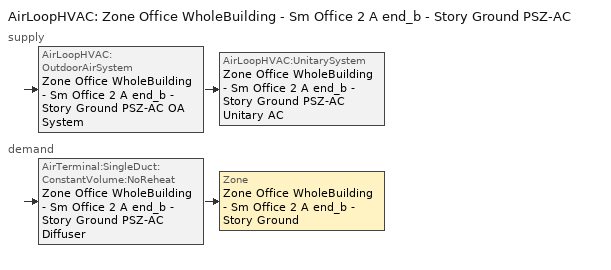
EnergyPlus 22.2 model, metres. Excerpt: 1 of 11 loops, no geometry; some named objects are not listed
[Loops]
AirLoopHVAC 'Zone Office WholeBuilding - Sm Office 2 A end_b - Story Ground PSZ-AC'
 supply: AirLoopHVAC:OutdoorAirSystem 'Zone Office WholeBuilding - Sm Office 2 A end_b - Story Ground PSZ-AC OA System' > AirLoopHVAC:UnitarySystem 'Zone Office WholeBuilding - Sm Office 2 A end_b - Story Ground PSZ-AC Unitary AC'
 demand: AirTerminal:SingleDuct:ConstantVolume:NoReheat 'Zone Office WholeBuilding - Sm Office 2 A end_b - Story Ground PSZ-AC Diffuser' > Zone 'Zone Office WholeBuilding - Sm Office 2 A end_b - Story Ground'
[ZoneControl:Thermostat]
Zone Office WholeBuilding - Sm Office 2 A end_b - Story Ground Thermostat: Zone or ZoneList=Zone Office WholeBuilding - Sm Office 2 A end_b - Story Ground; Control Type Schedule=Zone Office WholeBuilding - Sm Office 2 A end_b - Story Ground Thermostat Schedule; Control 1=Office WholeBuilding - Sm Office 2 - 90.1-2010 Thermostat 2; Temperature Difference Between Cutout And Setpoint {deltaC}=0
[ThermostatSetpoint:DualSetpoint]
Office WholeBuilding - Sm Office 2 - 90.1-2010 Thermostat 2: Heating Setpoint Temperature Schedule=OfficeSmall HTGSETP_SCH_NO_OPTIMUM; Cooling Setpoint Temperature Schedule=OfficeSmall CLGSETP_SCH_NO_OPTIMUM
[AirTerminal:SingleDuct:ConstantVolume:NoReheat]
Zone Office WholeBuilding - Sm Office 2 A end_b - Story Ground PSZ-AC Diffuser: Availability Schedule=Always On Discrete; Maximum Air Flow Rate {m3/s}=AutoSize
[Zone equipment]
Zone Office WholeBuilding - Sm Office 2 A end_b - Story Ground: Zone Office WholeBuilding - Sm Office 2 A end_b - Story Ground PSZ-AC Diffuser
[Sizing:Zone]
Zone Office WholeBuilding - Sm Office 2 A end_b - Story Ground: Zone Cooling Design Supply Air Temperature Input Method=SupplyAirTemperature; Zone Cooling Design Supply Air Temperature {C}=12.7778; Zone Cooling Design Supply Air Temperature Difference {deltaC}=11.11; Zone Heating Design Supply Air Temperature Input Method=SupplyAirTemperature; Zone Heating Design Supply Air Temperature {C}=50; Zone Heating Design Supply Air Temperature Difference {deltaC}=11.11; Zone Cooling Design Supply Air Humidity Ratio {kgWater/kgDryAir}=0.0085; Zone Heating Design Supply Air Humidity Ratio {kgWater/kgDryAir}=0.008; Design Specification Outdoor Air Object=Zone Office WholeBuilding - Sm Office 2 A end_b - Story Ground DSOA Space List; Cooling Design Air Flow Method=DesignDay; Cooling Design Air Flow Rate {m3/s}=0; Cooling Minimum Air Flow per Zone Floor Area {m3/s-m2}=0.000762; Cooling Minimum Air Flow {m3/s}=0; Cooling Minimum Air Flow Fraction=0; Heating Design Air Flow Method=DesignDay; Heating Design Air Flow Rate {m3/s}=0; Heating Maximum Air Flow per Zone Floor Area {m3/s-m2}=0.002032; Heating Maximum Air Flow {m3/s}=0.141576; Heating Maximum Air Flow Fraction=0.3; Account for Dedicated Outdoor Air System=No; Zone Load Sizing Method=Sensible Load Only No Latent Load; Zone Latent Cooling Design Supply Air Humidity Ratio Input Method=HumidityRatioDifference; Zone Cooling Design Supply Air Humidity Ratio Difference {kgWater/kgDryAir}=0.005; Zone Latent Heating Design Supply Air Humidity Ratio Input Method=HumidityRatioDifference; Zone Humidification Design Supply Air Humidity Ratio Difference {kgWater/kgDryAir}=0.005
[Controller:MechanicalVentilation]
Controller Mechanical Ventilation 3: Availability Schedule=Zone Office WholeBuilding - Sm Office 2 A end_b - Story Ground PSZ-AC Occ Sch; Demand Controlled Ventilation=No; System Outdoor Air Method=ZoneSum; Zone or ZoneList Name 1=Zone Office WholeBuilding - Sm Office 2 A end_b - Story Ground; Design Specification Outdoor Air Object Name 1=Office WholeBuilding - Sm Office 2 Ventilation
[DesignSpecification:OutdoorAir]
Office WholeBuilding - Sm Office 2 Ventilation: Outdoor Air Method=Sum; Outdoor Air Flow per Person {m3/s-person}=0; Outdoor Air Flow per Zone Floor Area {m3/s-m2}=0.0004318; Outdoor Air Flow per Zone {m3/s}=0; Outdoor Air Flow Air Changes per Hour {1/hr}=0
[DesignSpecification:OutdoorAir:SpaceList]
Zone Office WholeBuilding - Sm Office 2 A end_b - Story Ground DSOA Space List: Space Name 1=Office WholeBuilding - Sm Office 2 A end_b - Story Ground; Space Design Specification Outdoor Air Object Name 1=Office WholeBuilding - Sm Office 2 Ventilation
[AirLoopHVAC]
Zone Office WholeBuilding - Sm Office 2 A end_b - Story Ground PSZ-AC: Design Supply Air Flow Rate {m3/s}=AutoSize; Design Return Air Flow Fraction of Supply Air Flow=1
[Sizing:System]
Zone Office WholeBuilding - Sm Office 2 A end_b - Story Ground PSZ-AC: Type of Load to Size On=Sensible; Design Outdoor Air Flow Rate {m3/s}=Autosize; Central Heating Maximum System Air Flow Ratio=1; Preheat Design Temperature {C}=7.22222; Preheat Design Humidity Ratio {kgWater/kgDryAir}=0.008; Precool Design Temperature {C}=12.7778; Precool Design Humidity Ratio {kgWater/kgDryAir}=0.008; Central Cooling Design Supply Air Temperature {C}=12.7778; Central Heating Design Supply Air Temperature {C}=50; Type of Zone Sum to Use=Coincident; 100% Outdoor Air in Cooling=No; 100% Outdoor Air in Heating=No; Central Cooling Design Supply Air Humidity Ratio {kgWater/kgDryAir}=0.0085; Central Heating Design Supply Air Humidity Ratio {kgWater/kgDryAir}=0.008; Cooling Supply Air Flow Rate Method=DesignDay; Cooling Supply Air Flow Rate {m3/s}=0; Cooling Supply Air Flow Rate Per Floor Area {m3/s-m2}=0.00996765; Cooling Fraction of Autosized Cooling Supply Air Flow Rate=1; Cooling Supply Air Flow Rate Per Unit Cooling Capacity {m3/s-W}=3.94755e-05; Heating Supply Air Flow Rate Method=DesignDay; Heating Supply Air Flow Rate {m3/s}=0; Heating Supply Air Flow Rate Per Floor Area {m3/s-m2}=0.00996765; Heating Fraction of Autosized Heating Supply Air Flow Rate=1; Heating Fraction of Autosized Cooling Supply Air Flow Rate=1; Heating Supply Air Flow Rate Per Unit Heating Capacity {m3/s-W}=3.15882e-05; System Outdoor Air Method=ZoneSum; Zone Maximum Outdoor Air Fraction=1; Cooling Design Capacity Method=CoolingDesignCapacity; Cooling Design Capacity {W}=Autosize; Cooling Design Capacity Per Floor Area {W/m2}=234.7; Fraction of Autosized Cooling Design Capacity=1; Heating Design Capacity Method=HeatingDesignCapacity; Heating Design Capacity {W}=Autosize; Heating Design Capacity Per Floor Area {W/m2}=157; Fraction of Autosized Heating Design Capacity=1; Central Cooling Capacity Control Method=OnOff; Occupant Diversity=Autosize
[Controller:OutdoorAir]
Zone Office WholeBuilding - Sm Office 2 A end_b - Story Ground PSZ-AC OA System Controller: Minimum Outdoor Air Flow Rate {m3/s}=Autosize; Maximum Outdoor Air Flow Rate {m3/s}=Autosize; Economizer Control Type=NoEconomizer; Economizer Control Action Type=ModulateFlow; Economizer Maximum Limit Dry-Bulb Temperature {C}=28; Economizer Maximum Limit Enthalpy {J/kg}=64000; Lockout Type=LockoutWithHeating; Minimum Limit Type=FixedMinimum; Minimum Outdoor Air Schedule=Zone Office WholeBuilding - Sm Office 2 A end_b - Story Ground PSZ-AC Occ Sch; Maximum Fraction of Outdoor Air Schedule=ZoneOfficeWholeBuildingSmOffice2AendbStoryGroundPSZACmaxOASch; Mechanical Ventilation Controller=Controller Mechanical Ventilation 3; High Humidity Control=No; Control High Indoor Humidity Based on Outdoor Humidity Ratio=Yes; Heat Recovery Bypass Control Type=BypassWhenWithinEconomizerLimits
[SetpointManager:MixedAir]
Zone Office WholeBuilding - Sm Office 2 A end_b - Story Ground PSZ-AC Mixed Air Node OS Default SPM: Control Variable=Temperature; Setpoint Node or NodeList=Zone Office WholeBuilding - Sm Office 2 A end_b - Story Ground PSZ-AC Mixed Air Node
[AirLoopHVAC:UnitarySystem]
Zone Office WholeBuilding - Sm Office 2 A end_b - Story Ground PSZ-AC Unitary AC: Control Type=Load; Controlling Zone or Thermostat Location=Zone Office WholeBuilding - Sm Office 2 A end_b - Story Ground; Dehumidification Control Type=None; Availability Schedule=Outage Availability Schedule; Supply Fan=Zone Office WholeBuilding - Sm Office 2 A end_b - Story Ground PSZ-AC Fan; Fan Placement=DrawThrough; Supply Air Fan Operating Mode Schedule=Zone Office WholeBuilding - Sm Office 2 A end_b - Story Ground PSZ-AC Occ Sch; Heating Coil=Zone Office WholeBuilding - Sm Office 2 A end_b - Story Ground PSZ-AC Gas Htg Coil 10kBtu/hr 0.8 Thermal Eff; DX Heating Coil Sizing Ratio=1; Cooling Coil=Zone Office WholeBuilding - Sm Office 2 A end_b - Story Ground PSZ-AC 1spd DX AC Clg Coil 4kBtu/hr 13.0SEER; Use DOAS DX Cooling Coil=No; Minimum Supply Air Temperature {C}=2; Latent Load Control=SensibleOnlyLoadControl; Supplemental Heating Coil=Zone Office WholeBuilding - Sm Office 2 A end_b - Story Ground PSZ-AC No Heat; Cooling Supply Air Flow Rate {m3/s}=Autosize; Heating Supply Air Flow Rate {m3/s}=Autosize; No Load Supply Air Flow Rate {m3/s}=Autosize; Maximum Supply Air Temperature {C}=80; Maximum Outdoor Dry-Bulb Temperature for Supplemental Heater Operation {C}=21; Maximum Cycling Rate {cycles/hr}=2.5; Heat Pump Time Constant {s}=60; Fraction of On-Cycle Power Use=0.01; Heat Pump Fan Delay Time {s}=60; Ancillary On-Cycle Electric Power {W}=0; Ancillary Off-Cycle Electric Power {W}=0
[Fan:OnOff]
Zone Office WholeBuilding - Sm Office 2 A end_b - Story Ground PSZ-AC Fan: Availability Schedule=Always On Discrete; Fan Total Efficiency=0.55575; Pressure Rise {Pa}=622.722; Maximum Flow Rate {m3/s}=Autosize; Motor Efficiency=0.855; Motor In Airstream Fraction=1; Fan Power Ratio Function of Speed Ratio Curve=Fan On Off Power Curve 2; Fan Efficiency Ratio Function of Speed Ratio Curve=Fan On Off Efficiency Curve 2
[Coil:Heating:Fuel]
Zone Office WholeBuilding - Sm Office 2 A end_b - Story Ground PSZ-AC Gas Htg Coil 10kBtu/hr 0.8 Thermal Eff: Availability Schedule=Always On Discrete; Fuel Type=NaturalGas; Burner Efficiency=0.8; Nominal Capacity {W}=AutoSize; Parasitic Electric Load {W}=0; Parasitic Fuel Load {W}=0
[Coil:Cooling:DX:SingleSpeed]
Zone Office WholeBuilding - Sm Office 2 A end_b - Story Ground PSZ-AC 1spd DX AC Clg Coil 4kBtu/hr 13.0SEER: Availability Schedule=Always On Discrete; Gross Rated Total Cooling Capacity {W}=Autosize; Gross Rated Sensible Heat Ratio=Autosize; Gross Rated Cooling COP {W/W}=3.91157; Rated Air Flow Rate {m3/s}=Autosize; Rated Evaporator Fan Power Per Volume Flow Rate 2017 {W/(m3/s)}=773.3; Rated Evaporator Fan Power Per Volume Flow Rate 2023 {W/(m3/s)}=934.4; Total Cooling Capacity Function of Temperature Curve=PSZ-Fine Storage DX Coil Cap-FT; Total Cooling Capacity Function of Flow Fraction Curve=DX Coil Cap-FF; Energy Input Ratio Function of Temperature Curve=PSZ-AC DX Coil EIR-FT; Energy Input Ratio Function of Flow Fraction Curve=Split DX Coil EIR-FF; Part Load Fraction Correlation Curve=HPACCOOLPLFFPLR; Minimum Outdoor Dry-Bulb Temperature for Compressor Operation {C}=-25; Nominal Time for Condensate Removal to Begin {s}=0; Ratio of Initial Moisture Evaporation Rate and Steady State Latent Capacity=0; Maximum Cycling Rate {cycles/hr}=0; Latent Capacity Time Constant {s}=0; Condenser Type=AirCooled; Evaporative Condenser Effectiveness=0.9; Evaporative Condenser Air Flow Rate {m3/s}=Autosize; Evaporative Condenser Pump Rated Power Consumption {W}=Autosize; Crankcase Heater Capacity {W}=0; Maximum Outdoor Dry-Bulb Temperature for Crankcase Heater Operation {C}=10; Basin Heater Capacity {W/K}=0; Basin Heater Setpoint Temperature {C}=2
[Coil:Heating:Electric]
Zone Office WholeBuilding - Sm Office 2 A end_b - Story Ground PSZ-AC No Heat: Availability Schedule=Always Off Discrete; Efficiency=1; Nominal Capacity {W}=0
[SetpointManager:SingleZone:Reheat]
Zone Office WholeBuilding - Sm Office 2 A end_b - Story Ground Setpoint Manager SZ Reheat: Control Variable=Temperature; Minimum Supply Air Temperature {C}=12.7778; Maximum Supply Air Temperature {C}=50; Control Zone=Zone Office WholeBuilding - Sm Office 2 A end_b - Story Ground; Setpoint Node or NodeList=Zone Office WholeBuilding - Sm Office 2 A end_b - Story Ground PSZ-AC Supply Outlet Node
[Schedule:Day:Interval]
OfficeSmall HTGSETP_SCH_NO_OPTIMUM Default; autogen OfficeSmall HTGSETP_SCH_NO_OPTIMUM 0_day_sch: Average, 06:00, 18.3368, 19:00, 18.3368, 24:00, 18.3368
Schedule Day 241: No, 01:00, 3.0562, 02:00, 6.11233, 03:00, 9.16845, 04:00, 12.2246, 05:00, 15.2807, 06:00, 18.3368, 07:00, 18.3368, 08:00, 18.3368, 09:00, 18.3368, 10:00, 18.3368, 11:00, 18.3368, 12:00, 18.3368, 13:00, 18.3368, 14:00, 18.3368, 15:00, 18.3368, 16:00, 18.3368, 17:00, 0, 18:00, 0, 19:00, 0, 20:00, 0, 21:00, 0, 22:00, 0, 23:00, 0, 24:00, 0
Schedule Day 242; Schedule Day 243; Schedule Day 244; Schedule Day 245; Schedule Day 246; Schedule Day 247; Schedule Day 210; Schedule Day 211; Schedule Day 212; Schedule Day 213; Schedule Day 214; Schedule Day 215; Schedule Day 250; Schedule Day 251; Schedule Day 252; Schedule Day 253; Schedule Day 254; Schedule Day 255; Schedule Day 58; Schedule Day 59; Schedule Day 60; Schedule Day 61; Schedule Day 62; Schedule Day 63: No, 01:00, 0, 02:00, 0, 03:00, 0, 04:00, 0, 05:00, 0, 06:00, 0, 07:00, 0, 08:00, 0, 09:00, 0, 10:00, 0, 11:00, 0, 12:00, 0, 13:00, 0, 14:00, 0, 15:00, 0, 16:00, 0, 17:00, 0, 18:00, 0, 19:00, 0, 20:00, 0, 21:00, 0, 22:00, 0, 23:00, 0, 24:00, 0
Schedule Day 248: No, 01:00, 0, 02:00, 0, 03:00, 0, 04:00, 0, 05:00, 0, 06:00, 0, 07:00, 0, 08:00, 0, 09:00, 0, 10:00, 0, 11:00, 0, 12:00, 0, 13:00, 0, 14:00, 0, 15:00, 0, 16:00, 0, 17:00, 18.3368, 18:00, 18.3368, 19:00, 18.3368, 20:00, 18.3368, 21:00, 18.3368, 22:00, 18.3368, 23:00, 18.3368, 24:00, 18.3368
OfficeSmall HTGSETP_SCH_NO_OPTIMUM Summer Design Day: No, 24:00, 15.56
OfficeSmall HTGSETP_SCH_NO_OPTIMUM Winter Design Day: No, 24:00, 21.11
OfficeSmall CLGSETP_SCH_NO_OPTIMUM Default: Average, 04:30, 69.3215, 24:00, 70.498
Schedule Day 209: No, 01:00, 15.4051, 02:00, 30.8098, 03:00, 46.2145, 04:00, 61.6192, 05:00, 69.3517, 06:00, 69.412, 07:00, 69.4723, 08:00, 69.5327, 09:00, 69.593, 10:00, 69.6533, 11:00, 69.7137, 12:00, 69.774, 13:00, 69.8343, 14:00, 69.8947, 15:00, 69.955, 16:00, 70.0153, 17:00, 0, 18:00, 0, 19:00, 0, 20:00, 0, 21:00, 0, 22:00, 0, 23:00, 0, 24:00, 0
Schedule Day 216: No, 01:00, 0, 02:00, 0, 03:00, 0, 04:00, 0, 05:00, 0, 06:00, 0, 07:00, 0, 08:00, 0, 09:00, 0, 10:00, 0, 11:00, 0, 12:00, 0, 13:00, 0, 14:00, 0, 15:00, 0, 16:00, 0, 17:00, 70.0756, 18:00, 70.136, 19:00, 70.1963, 20:00, 70.2566, 21:00, 70.317, 22:00, 70.3773, 23:00, 70.4376, 24:00, 70.498
OfficeSmall CLGSETP_SCH_NO_OPTIMUM Summer Design Day: No, 24:00, 23.89
OfficeSmall CLGSETP_SCH_NO_OPTIMUM Winter Design Day: No, 24:00, 29.44
Zone Office WholeBuilding - Sm Office 2 A end_b - Story Ground PSZ-AC Occ Sch Sunday; Zone Office WholeBuilding - Sm Office 2 A end_b - Story Ground PSZ-AC Occ Sch Default; Zone Office WholeBuilding - Sm Office 2 A end_b - Story Ground PSZ-AC Occ Sch Summer Design Day; Zone Office WholeBuilding - Sm Office 2 A end_b - Story Ground PSZ-AC Occ Sch Winter Design Day: No, 24:00, 1
Schedule Day 249: No, 01:00, 1, 02:00, 1, 03:00, 1, 04:00, 1, 05:00, 1, 06:00, 1, 07:00, 1, 08:00, 1, 09:00, 1, 10:00, 1, 11:00, 1, 12:00, 1, 13:00, 1, 14:00, 1, 15:00, 1, 16:00, 1, 17:00, 0, 18:00, 0, 19:00, 0, 20:00, 0, 21:00, 0, 22:00, 0, 23:00, 0, 24:00, 0
Schedule Day 256: No, 01:00, 0, 02:00, 0, 03:00, 0, 04:00, 0, 05:00, 0, 06:00, 0, 07:00, 0, 08:00, 0, 09:00, 0, 10:00, 0, 11:00, 0, 12:00, 0, 13:00, 0, 14:00, 0, 15:00, 0, 16:00, 0, 17:00, 1, 18:00, 1, 19:00, 1, 20:00, 1, 21:00, 1, 22:00, 1, 23:00, 1, 24:00, 1
Schedule Day 57: No, 01:00, 0.7, 02:00, 0.7, 03:00, 0.7, 04:00, 0.7, 05:00, 0.7, 06:00, 0.7, 07:00, 0.7, 08:00, 0.7, 09:00, 0.7, 10:00, 0.7, 11:00, 0.7, 12:00, 0.7, 13:00, 0.7, 14:00, 0.7, 15:00, 0.7, 16:00, 0.7, 17:00, 0, 18:00, 0, 19:00, 0, 20:00, 0, 21:00, 0, 22:00, 0, 23:00, 0, 24:00, 0
Schedule Day 64: No, 01:00, 0, 02:00, 0, 03:00, 0, 04:00, 0, 05:00, 0, 06:00, 0, 07:00, 0, 08:00, 0, 09:00, 0, 10:00, 0, 11:00, 0, 12:00, 0, 13:00, 0, 14:00, 0, 15:00, 0, 16:00, 0, 17:00, 0.7, 18:00, 0.7, 19:00, 0.7, 20:00, 0.7, 21:00, 0.7, 22:00, 0.7, 23:00, 0.7, 24:00, 0.7
ZoneOfficeWholeBuildingSmOffice2AendbStoryGroundPSZACmaxOASchDefault: No, 24:00, 0.7
[Schedule:Week:Daily]
OfficeSmall HTGSETP_SCH_NO_OPTIMUM Week Rule - Jan1-Mar4: OfficeSmall HTGSETP_SCH_NO_OPTIMUM Default, autogen OfficeSmall HTGSETP_SCH_NO_OPTIMUM 0_day_sch, OfficeSmall HTGSETP_SCH_NO_OPTIMUM Default, OfficeSmall HTGSETP_SCH_NO_OPTIMUM Default, OfficeSmall HTGSETP_SCH_NO_OPTIMUM Default, OfficeSmall HTGSETP_SCH_NO_OPTIMUM Default, OfficeSmall HTGSETP_SCH_NO_OPTIMUM Default, OfficeSmall HTGSETP_SCH_NO_OPTIMUM Default, OfficeSmall HTGSETP_SCH_NO_OPTIMUM Summer Design Day, OfficeSmall HTGSETP_SCH_NO_OPTIMUM Winter Design Day, OfficeSmall HTGSETP_SCH_NO_OPTIMUM Default, OfficeSmall HTGSETP_SCH_NO_OPTIMUM Default
OfficeSmall HTGSETP_SCH_NO_OPTIMUM Week Rule - Mar5-Oct28; OfficeSmall HTGSETP_SCH_NO_OPTIMUM Week Rule - Nov12-Dec31: autogen OfficeSmall HTGSETP_SCH_NO_OPTIMUM 0_day_sch, OfficeSmall HTGSETP_SCH_NO_OPTIMUM Default, OfficeSmall HTGSETP_SCH_NO_OPTIMUM Default, OfficeSmall HTGSETP_SCH_NO_OPTIMUM Default, OfficeSmall HTGSETP_SCH_NO_OPTIMUM Default, OfficeSmall HTGSETP_SCH_NO_OPTIMUM Default, OfficeSmall HTGSETP_SCH_NO_OPTIMUM Default, OfficeSmall HTGSETP_SCH_NO_OPTIMUM Default, OfficeSmall HTGSETP_SCH_NO_OPTIMUM Summer Design Day, OfficeSmall HTGSETP_SCH_NO_OPTIMUM Winter Design Day, OfficeSmall HTGSETP_SCH_NO_OPTIMUM Default, OfficeSmall HTGSETP_SCH_NO_OPTIMUM Default
OfficeSmall HTGSETP_SCH_NO_OPTIMUM Week Rule - Oct29-Nov4: autogen OfficeSmall HTGSETP_SCH_NO_OPTIMUM 0_day_sch, OfficeSmall HTGSETP_SCH_NO_OPTIMUM Default, Schedule Day 241, Schedule Day 242, Schedule Day 243, Schedule Day 244, Schedule Day 245, OfficeSmall HTGSETP_SCH_NO_OPTIMUM Default, OfficeSmall HTGSETP_SCH_NO_OPTIMUM Summer Design Day, OfficeSmall HTGSETP_SCH_NO_OPTIMUM Winter Design Day, OfficeSmall HTGSETP_SCH_NO_OPTIMUM Default, OfficeSmall HTGSETP_SCH_NO_OPTIMUM Default
OfficeSmall HTGSETP_SCH_NO_OPTIMUM Week Rule - Nov5-Nov11: Schedule Day 246, Schedule Day 247, Schedule Day 248, OfficeSmall HTGSETP_SCH_NO_OPTIMUM Default, OfficeSmall HTGSETP_SCH_NO_OPTIMUM Default, OfficeSmall HTGSETP_SCH_NO_OPTIMUM Default, OfficeSmall HTGSETP_SCH_NO_OPTIMUM Default, OfficeSmall HTGSETP_SCH_NO_OPTIMUM Default, OfficeSmall HTGSETP_SCH_NO_OPTIMUM Summer Design Day, OfficeSmall HTGSETP_SCH_NO_OPTIMUM Winter Design Day, OfficeSmall HTGSETP_SCH_NO_OPTIMUM Default, OfficeSmall HTGSETP_SCH_NO_OPTIMUM Default
OfficeSmall CLGSETP_SCH_NO_OPTIMUM Week Rule - Jan1-Oct28; OfficeSmall CLGSETP_SCH_NO_OPTIMUM Week Rule - Nov12-Dec31: OfficeSmall CLGSETP_SCH_NO_OPTIMUM Default, OfficeSmall CLGSETP_SCH_NO_OPTIMUM Default, OfficeSmall CLGSETP_SCH_NO_OPTIMUM Default, OfficeSmall CLGSETP_SCH_NO_OPTIMUM Default, OfficeSmall CLGSETP_SCH_NO_OPTIMUM Default, OfficeSmall CLGSETP_SCH_NO_OPTIMUM Default, OfficeSmall CLGSETP_SCH_NO_OPTIMUM Default, OfficeSmall CLGSETP_SCH_NO_OPTIMUM Default, OfficeSmall CLGSETP_SCH_NO_OPTIMUM Summer Design Day, OfficeSmall CLGSETP_SCH_NO_OPTIMUM Winter Design Day, OfficeSmall CLGSETP_SCH_NO_OPTIMUM Default, OfficeSmall CLGSETP_SCH_NO_OPTIMUM Default
OfficeSmall CLGSETP_SCH_NO_OPTIMUM Week Rule - Oct29-Nov4: OfficeSmall CLGSETP_SCH_NO_OPTIMUM Default, OfficeSmall CLGSETP_SCH_NO_OPTIMUM Default, Schedule Day 209, Schedule Day 210, Schedule Day 211, Schedule Day 212, Schedule Day 213, OfficeSmall CLGSETP_SCH_NO_OPTIMUM Default, OfficeSmall CLGSETP_SCH_NO_OPTIMUM Summer Design Day, OfficeSmall CLGSETP_SCH_NO_OPTIMUM Winter Design Day, OfficeSmall CLGSETP_SCH_NO_OPTIMUM Default, OfficeSmall CLGSETP_SCH_NO_OPTIMUM Default
OfficeSmall CLGSETP_SCH_NO_OPTIMUM Week Rule - Nov5-Nov11: Schedule Day 214, Schedule Day 215, Schedule Day 216, OfficeSmall CLGSETP_SCH_NO_OPTIMUM Default, OfficeSmall CLGSETP_SCH_NO_OPTIMUM Default, OfficeSmall CLGSETP_SCH_NO_OPTIMUM Default, OfficeSmall CLGSETP_SCH_NO_OPTIMUM Default, OfficeSmall CLGSETP_SCH_NO_OPTIMUM Default, OfficeSmall CLGSETP_SCH_NO_OPTIMUM Summer Design Day, OfficeSmall CLGSETP_SCH_NO_OPTIMUM Winter Design Day, OfficeSmall CLGSETP_SCH_NO_OPTIMUM Default, OfficeSmall CLGSETP_SCH_NO_OPTIMUM Default
Zone Office WholeBuilding - Sm Office 2 A end_b - Story Ground PSZ-AC Occ Sch Week Rule - Jan1-Oct28; Zone Office WholeBuilding - Sm Office 2 A end_b - Story Ground PSZ-AC Occ Sch Week Rule - Nov12-Dec31: Zone Office WholeBuilding - Sm Office 2 A end_b - Story Ground PSZ-AC Occ Sch Sunday, Zone Office WholeBuilding - Sm Office 2 A end_b - Story Ground PSZ-AC Occ Sch Sunday, Zone Office WholeBuilding - Sm Office 2 A end_b - Story Ground PSZ-AC Occ Sch Sunday, Zone Office WholeBuilding - Sm Office 2 A end_b - Story Ground PSZ-AC Occ Sch Sunday, Zone Office WholeBuilding - Sm Office 2 A end_b - Story Ground PSZ-AC Occ Sch Default, Zone Office WholeBuilding - Sm Office 2 A end_b - Story Ground PSZ-AC Occ Sch Sunday, Zone Office WholeBuilding - Sm Office 2 A end_b - Story Ground PSZ-AC Occ Sch Sunday, Zone Office WholeBuilding - Sm Office 2 A end_b - Story Ground PSZ-AC Occ Sch Default, Zone Office WholeBuilding - Sm Office 2 A end_b - Story Ground PSZ-AC Occ Sch Summer Design Day, Zone Office WholeBuilding - Sm Office 2 A end_b - Story Ground PSZ-AC Occ Sch Winter Design Day, Zone Office WholeBuilding - Sm Office 2 A end_b - Story Ground PSZ-AC Occ Sch Default, Zone Office WholeBuilding - Sm Office 2 A end_b - Story Ground PSZ-AC Occ Sch Default
Zone Office WholeBuilding - Sm Office 2 A end_b - Story Ground PSZ-AC Occ Sch Week Rule - Oct29-Nov4: Zone Office WholeBuilding - Sm Office 2 A end_b - Story Ground PSZ-AC Occ Sch Sunday, Zone Office WholeBuilding - Sm Office 2 A end_b - Story Ground PSZ-AC Occ Sch Sunday, Schedule Day 249, Schedule Day 250, Schedule Day 251, Schedule Day 252, Schedule Day 253, Zone Office WholeBuilding - Sm Office 2 A end_b - Story Ground PSZ-AC Occ Sch Default, Zone Office WholeBuilding - Sm Office 2 A end_b - Story Ground PSZ-AC Occ Sch Summer Design Day, Zone Office WholeBuilding - Sm Office 2 A end_b - Story Ground PSZ-AC Occ Sch Winter Design Day, Zone Office WholeBuilding - Sm Office 2 A end_b - Story Ground PSZ-AC Occ Sch Default, Zone Office WholeBuilding - Sm Office 2 A end_b - Story Ground PSZ-AC Occ Sch Default
Zone Office WholeBuilding - Sm Office 2 A end_b - Story Ground PSZ-AC Occ Sch Week Rule - Nov5-Nov11: Schedule Day 254, Schedule Day 255, Schedule Day 256, Zone Office WholeBuilding - Sm Office 2 A end_b - Story Ground PSZ-AC Occ Sch Sunday, Zone Office WholeBuilding - Sm Office 2 A end_b - Story Ground PSZ-AC Occ Sch Default, Zone Office WholeBuilding - Sm Office 2 A end_b - Story Ground PSZ-AC Occ Sch Sunday, Zone Office WholeBuilding - Sm Office 2 A end_b - Story Ground PSZ-AC Occ Sch Sunday, Zone Office WholeBuilding - Sm Office 2 A end_b - Story Ground PSZ-AC Occ Sch Default, Zone Office WholeBuilding - Sm Office 2 A end_b - Story Ground PSZ-AC Occ Sch Summer Design Day, Zone Office WholeBuilding - Sm Office 2 A end_b - Story Ground PSZ-AC Occ Sch Winter Design Day, Zone Office WholeBuilding - Sm Office 2 A end_b - Story Ground PSZ-AC Occ Sch Default, Zone Office WholeBuilding - Sm Office 2 A end_b - Story Ground PSZ-AC Occ Sch Default
ZoneOfficeWholeBuildingSmOffice2AendbStoryGroundPSZACmaxOASch Week Rule - Jan1-Oct28; ZoneOfficeWholeBuildingSmOffice2AendbStoryGroundPSZACmaxOASch Week Rule - Nov12-Dec31: ZoneOfficeWholeBuildingSmOffice2AendbStoryGroundPSZACmaxOASchDefault, ZoneOfficeWholeBuildingSmOffice2AendbStoryGroundPSZACmaxOASchDefault, ZoneOfficeWholeBuildingSmOffice2AendbStoryGroundPSZACmaxOASchDefault, ZoneOfficeWholeBuildingSmOffice2AendbStoryGroundPSZACmaxOASchDefault, ZoneOfficeWholeBuildingSmOffice2AendbStoryGroundPSZACmaxOASchDefault, ZoneOfficeWholeBuildingSmOffice2AendbStoryGroundPSZACmaxOASchDefault, ZoneOfficeWholeBuildingSmOffice2AendbStoryGroundPSZACmaxOASchDefault, ZoneOfficeWholeBuildingSmOffice2AendbStoryGroundPSZACmaxOASchDefault, ZoneOfficeWholeBuildingSmOffice2AendbStoryGroundPSZACmaxOASchDefault, ZoneOfficeWholeBuildingSmOffice2AendbStoryGroundPSZACmaxOASchDefault, ZoneOfficeWholeBuildingSmOffice2AendbStoryGroundPSZACmaxOASchDefault, ZoneOfficeWholeBuildingSmOffice2AendbStoryGroundPSZACmaxOASchDefault
ZoneOfficeWholeBuildingSmOffice2AendbStoryGroundPSZACmaxOASch Week Rule - Oct29-Nov4: ZoneOfficeWholeBuildingSmOffice2AendbStoryGroundPSZACmaxOASchDefault, ZoneOfficeWholeBuildingSmOffice2AendbStoryGroundPSZACmaxOASchDefault, Schedule Day 57, Schedule Day 58, Schedule Day 59, Schedule Day 60, Schedule Day 61, ZoneOfficeWholeBuildingSmOffice2AendbStoryGroundPSZACmaxOASchDefault, ZoneOfficeWholeBuildingSmOffice2AendbStoryGroundPSZACmaxOASchDefault, ZoneOfficeWholeBuildingSmOffice2AendbStoryGroundPSZACmaxOASchDefault, ZoneOfficeWholeBuildingSmOffice2AendbStoryGroundPSZACmaxOASchDefault, ZoneOfficeWholeBuildingSmOffice2AendbStoryGroundPSZACmaxOASchDefault
ZoneOfficeWholeBuildingSmOffice2AendbStoryGroundPSZACmaxOASch Week Rule - Nov5-Nov11: Schedule Day 62, Schedule Day 63, Schedule Day 64, ZoneOfficeWholeBuildingSmOffice2AendbStoryGroundPSZACmaxOASchDefault, ZoneOfficeWholeBuildingSmOffice2AendbStoryGroundPSZACmaxOASchDefault, ZoneOfficeWholeBuildingSmOffice2AendbStoryGroundPSZACmaxOASchDefault, ZoneOfficeWholeBuildingSmOffice2AendbStoryGroundPSZACmaxOASchDefault, ZoneOfficeWholeBuildingSmOffice2AendbStoryGroundPSZACmaxOASchDefault, ZoneOfficeWholeBuildingSmOffice2AendbStoryGroundPSZACmaxOASchDefault, ZoneOfficeWholeBuildingSmOffice2AendbStoryGroundPSZACmaxOASchDefault, ZoneOfficeWholeBuildingSmOffice2AendbStoryGroundPSZACmaxOASchDefault, ZoneOfficeWholeBuildingSmOffice2AendbStoryGroundPSZACmaxOASchDefault
[Schedule:Year]
OfficeSmall HTGSETP_SCH_NO_OPTIMUM: OfficeSmall HTGSETP_SCH_NO_OPTIMUM Week Rule - Jan1-Mar4, 1, 1, 3, 4, OfficeSmall HTGSETP_SCH_NO_OPTIMUM Week Rule - Mar5-Oct28, 3, 5, 10, 28, OfficeSmall HTGSETP_SCH_NO_OPTIMUM Week Rule - Oct29-Nov4, 10, 29, 11, 4, OfficeSmall HTGSETP_SCH_NO_OPTIMUM Week Rule - Nov5-Nov11, 11, 5, 11, 11, OfficeSmall HTGSETP_SCH_NO_OPTIMUM Week Rule - Nov12-Dec31, 11, 12, 12, 31
OfficeSmall CLGSETP_SCH_NO_OPTIMUM: OfficeSmall CLGSETP_SCH_NO_OPTIMUM Week Rule - Jan1-Oct28, 1, 1, 10, 28, OfficeSmall CLGSETP_SCH_NO_OPTIMUM Week Rule - Oct29-Nov4, 10, 29, 11, 4, OfficeSmall CLGSETP_SCH_NO_OPTIMUM Week Rule - Nov5-Nov11, 11, 5, 11, 11, OfficeSmall CLGSETP_SCH_NO_OPTIMUM Week Rule - Nov12-Dec31, 11, 12, 12, 31
Zone Office WholeBuilding - Sm Office 2 A end_b - Story Ground PSZ-AC Occ Sch: Zone Office WholeBuilding - Sm Office 2 A end_b - Story Ground PSZ-AC Occ Sch Week Rule - Jan1-Oct28, 1, 1, 10, 28, Zone Office WholeBuilding - Sm Office 2 A end_b - Story Ground PSZ-AC Occ Sch Week Rule - Oct29-Nov4, 10, 29, 11, 4, Zone Office WholeBuilding - Sm Office 2 A end_b - Story Ground PSZ-AC Occ Sch Week Rule - Nov5-Nov11, 11, 5, 11, 11, Zone Office WholeBuilding - Sm Office 2 A end_b - Story Ground PSZ-AC Occ Sch Week Rule - Nov12-Dec31, 11, 12, 12, 31
ZoneOfficeWholeBuildingSmOffice2AendbStoryGroundPSZACmaxOASch: ZoneOfficeWholeBuildingSmOffice2AendbStoryGroundPSZACmaxOASch Week Rule - Jan1-Oct28, 1, 1, 10, 28, ZoneOfficeWholeBuildingSmOffice2AendbStoryGroundPSZACmaxOASch Week Rule - Oct29-Nov4, 10, 29, 11, 4, ZoneOfficeWholeBuildingSmOffice2AendbStoryGroundPSZACmaxOASch Week Rule - Nov5-Nov11, 11, 5, 11, 11, ZoneOfficeWholeBuildingSmOffice2AendbStoryGroundPSZACmaxOASch Week Rule - Nov12-Dec31, 11, 12, 12, 31
[Schedule:Compact]
Zone Office WholeBuilding - Sm Office 2 A end_b - Story Ground Thermostat Schedule: Through: 12/31, For: AllDays, Until: 24:00, 4
Outage Availability Schedule: Through: 01/01, For: AllDays, Until: 24:00, 1, Through: 01/02, For: AllDays, Until: 24:00, 1, Through: 01/03, For: AllDays, Until: 24:00, 1, Through: 01/04, For: AllDays, Until: 24:00, 1, Through: 01/05, For: AllDays, Until: 24:00, 1, Through: 01/06, For: AllDays, Until: 24:00, 1, Through: 01/07, For: AllDays, Until: 24:00, 1, Through: 01/08, For: AllDays, Until: 24:00, 1, Through: 01/09, For: AllDays, Until: 24:00, 1, Through: 01/10, For: AllDays, Until: 24:00, 1, Through: 01/11, For: AllDays, Until: 24:00, 1, Through: 01/12, For: AllDays, Until: 24:00, 1, Through: 01/13, For: AllDays, Until: 24:00, 1, Through: 01/14, For: AllDays, Until: 24:00, 1, Through: 01/15, For: AllDays, Until: 24:00, 1, Through: 01/16, For: AllDays, Until: 24:00, 1, Through: 01/17, For: AllDays, Until: 24:00, 1, Through: 01/18, For: AllDays, Until: 24:00, 1, Through: 01/19, For: AllDays, Until: 24:00, 1, Through: 01/20, For: AllDays, Until: 24:00, 1, Through: 01/21, For: AllDays, Until: 24:00, 1, Through: 01/22, For: AllDays, Until: 24:00, 1, Through: 01/23, For: AllDays, Until: 24:00, 1, Through: 01/24, For: AllDays, Until: 24:00, 1, Through: 01/25, For: AllDays, Until: 24:00, 1, Through: 01/26, For: AllDays, Until: 24:00, 1, Through: 01/27, For: AllDays, Until: 24:00, 1, Through: 01/28, For: AllDays, Until: 24:00, 1, Through: 01/29, For: AllDays, Until: 24:00, 1, Through: 01/30, For: AllDays, Until: 24:00, 1, Through: 01/31, For: AllDays, Until: 24:00, 1, Through: 02/01, For: AllDays, Until: 24:00, 1, Through: 02/02, For: AllDays, Until: 24:00, 1, Through: 02/03, For: AllDays, Until: 24:00, 1, Through: 02/04, For: AllDays, Until: 24:00, 1, Through: 02/05, For: AllDays, Until: 24:00, 1, Through: 02/06, For: AllDays, Until: 24:00, 1, Through: 02/07, For: AllDays, Until: 24:00, 1, Through: 02/08, For: AllDays, Until: 24:00, 1, Through: 02/09, For: AllDays, Until: 24:00, 1, Through: 02/10, For: AllDays, Until: 24:00, 1, Through: 02/11, For: AllDays, Until: 24:00, 1, Through: 02/12, For: AllDays, Until: 24:00, 1, Through: 02/13, For: AllDays, Until: 24:00, 1, Through: 02/14, For: AllDays, Until: 24:00, 1, Through: 02/15, For: AllDays, Until: 24:00, 1, Through: 02/16, For: AllDays, Until: 24:00, 1, Through: 02/17, For: AllDays, Until: 24:00, 1, Through: 02/18, For: AllDays, Until: 24:00, 1, Through: 02/19, For: AllDays, Until: 24:00, 1, Through: 02/20, For: AllDays, Until: 24:00, 1, Through: 02/21, For: AllDays, Until: 24:00, 1, Through: 02/22, For: AllDays, Until: 24:00, 1, Through: 02/23, For: AllDays, Until: 24:00, 1, Through: 02/24, For: AllDays, Until: 24:00, 1, Through: 02/25, For: AllDays, Until: 24:00, 1, Through: 02/26, For: AllDays, Until: 24:00, 1, Through: 02/27, For: AllDays, Until: 24:00, 1, Through: 02/28, For: AllDays, Until: 24:00, 1, Through: 03/01, For: AllDays, Until: 24:00, 1, Through: 03/02, For: AllDays, Until: 24:00, 1, Through: 03/03, For: AllDays, Until: 24:00, 1, Through: 03/04, For: AllDays, Until: 24:00, 1, Through: 03/05, For: AllDays, Until: 24:00, 1, Through: 03/06, For: AllDays, Until: 24:00, 1, Through: 03/07, For: AllDays, Until: 24:00, 1, Through: 03/08, For: AllDays, Until: 24:00, 1, Through: 03/09, For: AllDays, Until: 24:00, 1, Through: 03/10, For: AllDays, Until: 24:00, 1, Through: 03/11, For: AllDays, Until: 24:00, 1, Through: 03/12, For: AllDays, Until: 24:00, 1, Through: 03/13, For: AllDays, Until: 24:00, 1, Through: 03/14, For: AllDays, Until: 24:00, 1, Through: 03/15, For: AllDays, Until: 24:00, 1, Through: 03/16, For: AllDays, Until: 24:00, 1, Through: 03/17, For: AllDays, Until: 24:00, 1, Through: 03/18, For: AllDays, Until: 24:00, 1, Through: 03/19, For: AllDays, Until: 24:00, 1, Through: 03/20, For: AllDays, Until: 24:00, 1, Through: 03/21, For: AllDays, Until: 24:00, 1, Through: 03/22, For: AllDays, Until: 24:00, 1, Through: 03/23, For: AllDays, Until: 24:00, 1, Through: 03/24, For: AllDays, Until: 24:00, 1, Through: 03/25, For: AllDays, Until: 24:00, 1, Through: 03/26, For: AllDays, Until: 24:00, 1, Through: 03/27, For: AllDays, Until: 24:00, 1, Through: 03/28, For: AllDays, Until: 24:00, 1, Through: 03/29, For: AllDays, Until: 24:00, 1, Through: 03/30, For: AllDays, Until: 24:00, 1, Through: 03/31, For: AllDays, Until: 24:00, 1, Through: 04/01, For: AllDays, Until: 24:00, 1, Through: 04/02, For: AllDays, Until: 24:00, 1, Through: 04/03, For: AllDays, Until: 24:00, 1, Through: 04/04, For: AllDays, Until: 24:00, 1, Through: 04/05, For: AllDays, Until: 24:00, 1, Through: 04/06, For: AllDays, Until: 24:00, 1, Through: 04/07, For: AllDays, Until: 24:00, 1, Through: 04/08, For: AllDays, Until: 24:00, 1, Through: 04/09, For: AllDays, Until: 24:00, 1, Through: 04/10, For: AllDays, Until: 24:00, 1, Through: 04/11, For: AllDays, Until: 24:00, 1, Through: 04/12, For: AllDays, Until: 24:00, 1, Through: 04/13, For: AllDays, Until: 24:00, 1, Through: 04/14, For: AllDays, Until: 24:00, 1, Through: 04/15, For: AllDays, Until: 24:00, 1, Through: 04/16, For: AllDays, Until: 24:00, 1, Through: 04/17, For: AllDays, Until: 24:00, 1, Through: 04/18, For: AllDays, Until: 24:00, 1, Through: 04/19, For: AllDays, Until: 24:00, 1, Through: 04/20, For: AllDays, Until: 24:00, 1, Through: 04/21, For: AllDays, Until: 24:00, 1, Through: 04/22, For: AllDays, Until: 24:00, 1, Through: 04/23, For: AllDays, Until: 24:00, 1, Through: 04/24, For: AllDays, Until: 24:00, 1, Through: 04/25, For: AllDays, Until: 24:00, 1, Through: 04/26, For: AllDays, Until: 24:00, 1, Through: 04/27, For: AllDays, Until: 24:00, 1, Through: 04/28, For: AllDays, Until: 24:00, 1, Through: 04/29, For: AllDays, Until: 24:00, 1, Through: 04/30, For: AllDays, Until: 24:00, 1, Through: 05/01, For: AllDays, Until: 24:00, 1, Through: 05/02, For: AllDays, Until: 24:00, 1, Through: 05/03, For: AllDays, Until: 24:00, 1, Through: 05/04, For: AllDays, Until: 24:00, 1, Through: 05/05, For: AllDays, Until: 24:00, 1, Through: 05/06, For: AllDays, Until: 24:00, 1, Through: 05/07, For: AllDays, Until: 24:00, 1, Through: 05/08, For: AllDays, Until: 24:00, 1, Through: 05/09, For: AllDays, Until: 24:00, 1, Through: 05/10, For: AllDays, Until: 24:00, 1, Through: 05/11, For: AllDays, Until: 24:00, 1, Through: 05/12, For: AllDays, Until: 24:00, 1, Through: 05/13, For: AllDays, Until: 24:00, 1, Through: 05/14, For: AllDays, Until: 24:00, 1, Through: 05/15, For: AllDays, Until: 24:00, 1, Through: 05/16, For: AllDays, Until: 24:00, 1, Through: 05/17, For: AllDays, Until: 24:00, 1, Through: 05/18, For: AllDays, Until: 24:00, 1, Through: 05/19, For: AllDays, Until: 24:00, 1, Through: 05/20, For: AllDays, Until: 24:00, 1, Through: 05/21, For: AllDays, Until: 24:00, 1, Through: 05/22, For: AllDays, Until: 24:00, 1, Through: 05/23, For: AllDays, Until: 24:00, 1, Through: 05/24, For: AllDays, Until: 24:00, 1, Through: 05/25, For: AllDays, Until: 24:00, 1, Through: 05/26, For: AllDays, Until: 24:00, 1, Through: 05/27, For: AllDays, Until: 24:00, 1, Through: 05/28, For: AllDays, Until: 24:00, 1, Through: 05/29, For: AllDays, Until: 24:00, 1, Through: 05/30, For: AllDays, Until: 24:00, 1, Through: 05/31, For: AllDays, Until: 24:00, 1, Through: 06/01, For: AllDays, Until: 24:00, 1, Through: 06/02, For: AllDays, Until: 24:00, 1, Through: 06/03, For: AllDays, Until: 24:00, 1, Through: 06/04, For: AllDays, Until: 24:00, 1, Through: 06/05, For: AllDays, Until: 24:00, 1, Through: 06/06, For: AllDays, Until: 24:00, 1, Through: 06/07, For: AllDays, Until: 24:00, 1, Through: 06/08, For: AllDays, Until: 24:00, 1, Through: 06/09, For: AllDays, Until: 24:00, 1, Through: 06/10, For: AllDays, Until: 24:00, 1, Through: 06/11, For: AllDays, Until: 24:00, 1, Through: 06/12, For: AllDays, Until: 24:00, 1, Through: 06/13, For: AllDays, Until: 24:00, 1, Through: 06/14, For: AllDays, Until: 24:00, 1, Through: 06/15, For: AllDays, Until: 24:00, 1, Through: 06/16, For: AllDays, Until: 24:00, 1, Through: 06/17, For: AllDays, Until: 24:00, 1, Through: 06/18, For: AllDays, Until: 24:00, 1, Through: 06/19, For: AllDays, Until: 24:00, 1, Through: 06/20, For: AllDays, Until: 24:00, 1, Through: 06/21, For: AllDays, Until: 24:00, 1, Through: 06/22, For: AllDays, Until: 24:00, 1, Through: 06/23, For: AllDays, Until: 24:00, 1, Through: 06/24, For: AllDays, Until: 24:00, 1, Through: 06/25, For: AllDays, Until: 24:00, 1, Through: 06/26, For: AllDays, Until: 24:00, 1, Through: 06/27, For: AllDays, Until: 24:00, 1, Through: 06/28, For: AllDays, Until: 24:00, 1, Through: 06/29, For: AllDays, Until: 24:00, 1, Through: 06/30, For: AllDays, Until: 24:00, 1, Through: 07/01, For: AllDays, Until: 24:00, 1, Through: 07/02, For: AllDays, Until: 24:00, 1, Through: 07/03, For: AllDays, Until: 24:00, 1, Through: 07/04, For: AllDays, Until: 24:00, 1, Through: 07/05, For: AllDays, Until: 24:00, 1, Through: 07/06, For: AllDays, Until: 24:00, 1, Through: 07/07, For: AllDays, Until: 24:00, 1, Through: 07/08, For: AllDays, Until: 24:00, 1, Through: 07/09, For: AllDays, Until: 24:00, 1, Through: 07/10, For: AllDays, Until: 24:00, 1, Through: 07/11, For: AllDays, Until: 24:00, 1, Through: 07/12, For: AllDays, Until: 24:00, 1, Through: 07/13, For: AllDays, Until: 24:00, 1, Through: 07/14, For: AllDays, Until: 24:00, 1, Through: 07/15, For: AllDays, Until: 24:00, 1, Through: 07/16, For: AllDays, Until: 24:00, 1, Through: 07/17, For: AllDays, Until: 24:00, 1, Through: 07/18, For: AllDays, Until: 24:00, 1, Through: 07/19, For: AllDays, Until: 24:00, 1, Through: 07/20, For: AllDays, Until: 24:00, 1, Through: 07/21, For: AllDays, Until: 24:00, 1, Through: 07/22, For: AllDays, Until: 24:00, 1, Through: 07/23, For: AllDays, Until: 24:00, 1, Through: 07/24, For: AllDays, Until: 24:00, 1, Through: 07/25, For: AllDays, Until: 24:00, 1, Through: 07/26, For: AllDays, Until: 24:00, 1, Through: 07/27, For: AllDays, Until: 24:00, 1, Through: 07/28, For: AllDays, Until: 24:00, 1, Through: 07/29, For: AllDays, Until: 24:00, 1, Through: 07/30, For: AllDays, Until: 24:00, 1, Through: 07/31, For: AllDays, Until: 24:00, 1, Through: 08/01, For: AllDays, Until: 24:00, 1, Through: 08/02, For: AllDays, Until: 24:00, 1, Through: 08/03, For: AllDays, Until: 24:00, 1, Through: 08/04, For: AllDays, Until: 24:00, 1, Through: 08/05, For: AllDays, Until: 24:00, 1, Through: 08/06, For: AllDays, Until: 24:00, 1, Through: 08/07, For: AllDays, Until: 24:00, 1, Through: 08/08, For: AllDays, Until: 24:00, 1, Through: 08/09, For: AllDays, Until: 24:00, 1, Through: 08/10, For: AllDays, Until: 24:00, 1, Through: 08/11, For: AllDays, Until: 24:00, 1, Through: 08/12, For: AllDays, Until: 24:00, 1, Through: 08/13, For: AllDays, Until: 24:00, 1, Through: 08/14, For: AllDays, Until: 24:00, 1, Through: 08/15, For: AllDays, Until: 24:00, 1, Through: 08/16, For: AllDays, Until: 24:00, 1, Through: 08/17, For: AllDays, Until: 24:00, 1, Through: 08/18, For: AllDays, Until: 24:00, 1, Through: 08/19, For: AllDays, Until: 24:00, 1, Through: 08/20, For: AllDays, Until: 24:00, 1, Through: 08/21, For: AllDays, Until: 24:00, 1, Through: 08/22, For: AllDays, Until: 24:00, 1, Through: 08/23, For: AllDays, Until: 24:00, 1, Through: 08/24, For: AllDays, Until: 24:00, 1, Through: 08/25, For: AllDays, Until: 24:00, 1, Through: 08/26, For: AllDays, Until: 24:00, 1, Through: 08/27, For: AllDays, Until: 24:00, 1, Through: 08/28, For: AllDays, Until: 24:00, 1, Through: 08/29, For: AllDays, Until: 24:00, 1, Through: 08/30, For: AllDays, Until: 24:00, 1, Through: 08/31, For: AllDays, Until: 24:00, 1, Through: 09/01, For: AllDays, Until: 24:00, 1, Through: 09/02, For: AllDays, Until: 24:00, 1, Through: 09/03, For: AllDays, Until: 24:00, 1, Through: 09/04, For: AllDays, Until: 24:00, 1, Through: 09/05, For: AllDays, Until: 24:00, 1, Through: 09/06, For: AllDays, Until: 24:00, 1, Through: 09/07, For: AllDays, Until: 24:00, 1, Through: 09/08, For: AllDays, Until: 24:00, 1, Through: 09/09, For: AllDays, Until: 24:00, 1, Through: 09/10, For: AllDays, Until: 24:00, 1, Through: 09/11, For: AllDays, Until: 24:00, 1, Through: 09/12, For: AllDays, Until: 24:00, 1, Through: 09/13, For: AllDays, Until: 24:00, 1, Through: 09/14, For: AllDays, Until: 24:00, 1, Through: 09/15, For: AllDays, Until: 24:00, 1, Through: 09/16, For: AllDays, Until: 24:00, 1, Through: 09/17, For: AllDays, Until: 24:00, 1, Through: 09/18, For: AllDays, Until: 24:00, 1, Through: 09/19, For: AllDays, Until: 24:00, 1, Through: 09/20, For: AllDays, Until: 24:00, 1, Through: 09/21, For: AllDays, Until: 24:00, 1, Through: 09/22, For: AllDays, Until: 24:00, 1, Through: 09/23, For: AllDays, Until: 24:00, 1, Through: 09/24, For: AllDays, Until: 24:00, 1, Through: 09/25, For: AllDays, Until: 24:00, 1, Through: 09/26, For: AllDays, Until: 24:00, 1, Through: 09/27, For: AllDays, Until: 24:00, 1, Through: 09/28, For: AllDays, Until: 24:00, 1, Through: 09/29, For: AllDays, Until: 24:00, 1, Through: 09/30, For: AllDays, Until: 24:00, 1, Through: 10/01, For: AllDays, Until: 24:00, 1, Through: 10/02, For: AllDays, Until: 24:00, 1, Through: 10/03, For: AllDays, Until: 24:00, 1, Through: 10/04, For: AllDays, Until: 24:00, 1, Through: 10/05, For: AllDays, Until: 24:00, 1, Through: 10/06, For: AllDays, Until: 24:00, 1, Through: 10/07, For: AllDays, Until: 24:00, 1, Through: 10/08, For: AllDays, Until: 24:00, 1, Through: 10/09, For: AllDays, Until: 24:00, 1, Through: 10/10, For: AllDays, Until: 24:00, 1, Through: 10/11, For: AllDays, Until: 24:00, 1, Through: 10/12, For: AllDays, Until: 24:00, 1, Through: 10/13, For: AllDays, Until: 24:00, 1, Through: 10/14, For: AllDays, Until: 24:00, 1, Through: 10/15, For: AllDays, Until: 24:00, 1, Through: 10/16, For: AllDays, Until: 24:00, 1, Through: 10/17, For: AllDays, Until: 24:00, 1, Through: 10/18, For: AllDays, Until: 24:00, 1, Through: 10/19, For: AllDays, Until: 24:00, 1, Through: 10/20, For: AllDays, Until: 24:00, 1, Through: 10/21, For: AllDays, Until: 24:00, 1, Through: 10/22, For: AllDays, Until: 24:00, 1, Through: 10/23, For: AllDays, Until: 24:00, 1, Through: 10/24, For: AllDays, Until: 24:00, 1, Through: 10/25, For: AllDays, Until: 24:00, 1, Through: 10/26, For: AllDays, Until: 24:00, 1, Through: 10/27, For: AllDays, Until: 24:00, 1, Through: 10/28, For: AllDays, Until: 24:00, 1, Through: 10/29, For: AllDays, Until: 24:00, 1, Through: 10/30, For: AllDays, Until: 24:00, 1, Through: 10/31, For: AllDays, Until: 17:00, 1, Until: 24:00, 0, Through: 11/01, For: AllDays, Until: 24:00, 0, Through: 11/02, For: AllDays, Until: 24:00, 0, Through: 11/03, For: AllDays, Until: 24:00, 0, Through: 11/04, For: AllDays, Until: 24:00, 0, Through: 11/05, For: AllDays, Until: 24:00, 0, Through: 11/06, For: AllDays, Until: 24:00, 0, Through: 11/07, For: AllDays, Until: 16:00, 0, Until: 24:00, 1, Through: 11/08, For: AllDays, Until: 24:00, 1, Through: 11/09, For: AllDays, Until: 24:00, 1, Through: 11/10, For: AllDays, Until: 24:00, 1, Through: 11/11, For: AllDays, Until: 24:00, 1, Through: 11/12, For: AllDays, Until: 24:00, 1, Through: 11/13, For: AllDays, Until: 24:00, 1, Through: 11/14, For: AllDays, Until: 24:00, 1, Through: 11/15, For: AllDays, Until: 24:00, 1, Through: 11/16, For: AllDays, Until: 24:00, 1, Through: 11/17, For: AllDays, Until: 24:00, 1, Through: 11/18, For: AllDays, Until: 24:00, 1, Through: 11/19, For: AllDays, Until: 24:00, 1, Through: 11/20, For: AllDays, Until: 24:00, 1, Through: 11/21, For: AllDays, Until: 24:00, 1, Through: 11/22, For: AllDays, Until: 24:00, 1, Through: 11/23, For: AllDays, Until: 24:00, 1, Through: 11/24, For: AllDays, Until: 24:00, 1, Through: 11/25, For: AllDays, Until: 24:00, 1, Through: 11/26, For: AllDays, Until: 24:00, 1, Through: 11/27, For: AllDays, Until: 24:00, 1, Through: 11/28, For: AllDays, Until: 24:00, 1, Through: 11/29, For: AllDays, Until: 24:00, 1, Through: 11/30, For: AllDays, Until: 24:00, 1, Through: 12/01, For: AllDays, Until: 24:00, 1, Through: 12/02, For: AllDays, Until: 24:00, 1, Through: 12/03, For: AllDays, Until: 24:00, 1, Through: 12/04, For: AllDays, Until: 24:00, 1, Through: 12/05, For: AllDays, Until: 24:00, 1, Through: 12/06, For: AllDays, Until: 24:00, 1, Through: 12/07, For: AllDays, Until: 24:00, 1, Through: 12/08, For: AllDays, Until: 24:00, 1, Through: 12/09, For: AllDays, Until: 24:00, 1, Through: 12/10, For: AllDays, Until: 24:00, 1, Through: 12/11, For: AllDays, Until: 24:00, 1, Through: 12/12, For: AllDays, Until: 24:00, 1, Through: 12/13, For: AllDays, Until: 24:00, 1, Through: 12/14, For: AllDays, Until: 24:00, 1, Through: 12/15, For: AllDays, Until: 24:00, 1, Through: 12/16, For: AllDays, Until: 24:00, 1, Through: 12/17, For: AllDays, Until: 24:00, 1, Through: 12/18, For: AllDays, Until: 24:00, 1, Through: 12/19, For: AllDays, Until: 24:00, 1, Through: 12/20, For: AllDays, Until: 24:00, 1, Through: 12/21, For: AllDays, Until: 24:00, 1, Through: 12/22, For: AllDays, Until: 24:00, 1, Through: 12/23, For: AllDays, Until: 24:00, 1, Through: 12/24, For: AllDays, Until: 24:00, 1, Through: 12/25, For: AllDays, Until: 24:00, 1, Through: 12/26, For: AllDays, Until: 24:00, 1, Through: 12/27, For: AllDays, Until: 24:00, 1, Through: 12/28, For: AllDays, Until: 24:00, 1, Through: 12/29, For: AllDays, Until: 24:00, 1, Through: 12/30, For: AllDays, Until: 24:00, 1, Through: 12/31, For: AllDays, Until: 24:00, 1
[Schedule:Constant]
Name | Hourly Value
Always Off Discrete | 0
Always On Discrete | 1
[Curve:Exponent]
Fan On Off Power Curve 2: Coefficient1 Constant=1; Coefficient2 Constant=0; Coefficient3 Constant=0; Minimum Value of x {BasedOnField A2}=0; Maximum Value of x {BasedOnField A2}=1
[Curve:Cubic]
Fan On Off Efficiency Curve 2: Coefficient1 Constant=1; Coefficient2 x=0; Coefficient3 x**2=0; Coefficient4 x**3=0; Minimum Value of x {BasedOnField A2}=0; Maximum Value of x {BasedOnField A2}=1
[Curve:Biquadratic] Minimum Value of x {BasedOnField A2}=12.77778; Maximum Value of x {BasedOnField A2}=23.88889; Minimum Value of y {BasedOnField A3}=23.88889; Maximum Value of y {BasedOnField A3}=46.11111
Name | Coefficient1 Constant | Coefficient2 x | Coefficient3 x**2 | Coefficient4 y | Coefficient5 y**2 | Coefficient6 x*y
PSZ-Fine Storage DX Coil Cap-FT | 0.942588 | 0.00954335 | 0.00068377 | -0.0110427 | 5.249e-06 | -9.72e-06
PSZ-AC DX Coil EIR-FT | 0.342414 | 0.034885 | -0.0006237 | 0.00497722 | 0.000437951 | -0.000728028
[Curve:Quadratic]
Name | Coefficient1 Constant | Coefficient2 x | Coefficient3 x**2 | Minimum Value of x {BasedOnField A2} | Maximum Value of x {BasedOnField A2}
DX Coil Cap-FF | 0.8 | 0.2 | 0 | 0.5 | 1.5
Split DX Coil EIR-FF | 1.1552 | -0.1808 | 0.0256 | 0.5 | 1.5
HPACCOOLPLFFPLR | 0.85 | 0.15 | 0 | 0 | 1
